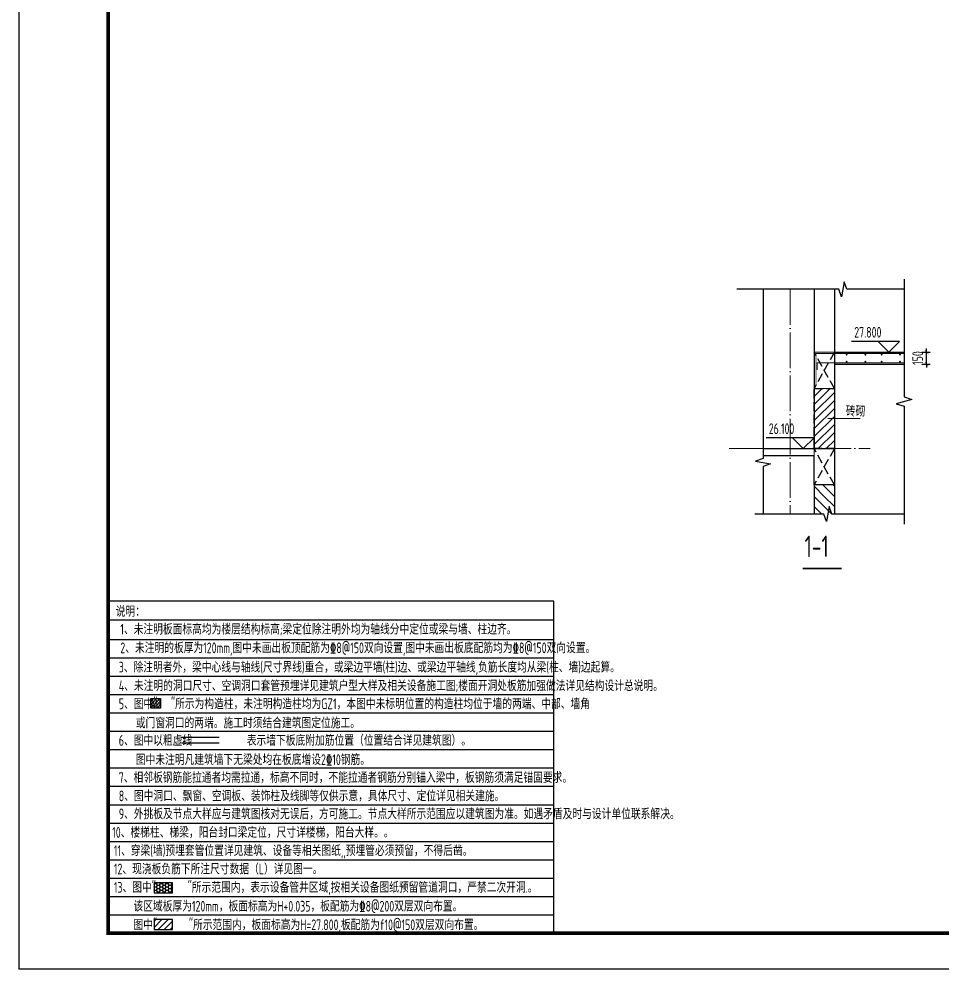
# Model space of a CAD drawing. Extents: x 826826 to 1642106, y -156213 to 399140.
# Drawn here: x 1269219 to 1295070, y -49264 to -22668 of the extents above; entities that cross this region are included whole.
import ezdxf
from ezdxf.enums import TextEntityAlignment as Align

# ---------------------------------------------------------------- set-up
doc = ezdxf.new("R2010")
doc.units = 0
doc.header["$LTSCALE"] = 1000
doc.linetypes.add('DASH', pattern=[0.35, 0.25, -0.1])
doc.linetypes.add('DOTE', pattern=[2.42, 2, -0.2, 0.02, -0.2])
doc.layers.get('0').update_dxf_attribs({"linetype": 'CONTINUOUS'})
doc.layers.get('DEFPOINTS').update_dxf_attribs({"linetype": 'CONTINUOUS'})
for name, color, linetype in [('-TK', 7, 'CONTINUOUS'), ('DIM', 2, 'CONTINUOUS'), ('DIM_ELEV', 3, 'CONTINUOUS'), ('DIM_SYMB', 3, 'CONTINUOUS'), ('HATCH', 8, 'CONTINUOUS'), ('PUB_TEXT', 2, 'CONTINUOUS'), ('REIN', 6, 'CONTINUOUS'), ('S-B板填充', 251, 'CONTINUOUS'), ('S-SLAB-TEXT', 7, 'CONTINUOUS'), ('S-文字', 7, 'CONTINUOUS'), ('S-板正筋', 2, 'CONTINUOUS'), ('S-构造柱', 212, 'CONTINUOUS'), ('S-表格线', 54, 'CONTINUOUS'), ('S-降板填充', 75, 'CONTINUOUS'), ('TEXT', 2, 'CONTINUOUS'), ('THIN', 7, 'CONTINUOUS'), ('WALL', 5, 'CONTINUOUS')]:
    doc.layers.add(name, color=color, linetype=linetype)
doc.layers.add('DOTE', color=251, linetype='DOTE', lineweight=9)
doc.layers.add('内粉刷', color=37, linetype='CONTINUOUS', lineweight=9)
doc.styles.add('TSSD_DIMENSION', font='Tssdeng.shx', dxfattribs={"width": 0.7, "bigfont": 'tssdchn.shx'})
doc.styles.add('TSSD_Label', font='Tssdeng.shx', dxfattribs={"width": 0.7, "bigfont": 'hztxt.shx'})
doc.styles.add('TSSD_Norm', font='Tssdeng.shx', dxfattribs={"bigfont": 'tssdchn.shx'})
doc.styles.add('TSSD_REIN', font='tssdeng.shx', dxfattribs={"width": 0.7, "height": 300, "bigfont": 'tssdchn.shx'})
doc.dimstyles.new('TSSD_100_100', dxfattribs={"dimtxt": 300, "dimasz": 100, "dimexe": 100, "dimexo": 250, "dimgap": 100, "dimtad": 1, "dimdec": 0, "dimzin": 0, "dimdsep": 46, "dimtxsty": 'TSSD_DIMENSION', "dimblk": 'ARCHTICK', "dimcen": 0, "dimdle": 100, "dimclrt": 7, "dimadec": 0, "dimazin": 0, "dimtfac": 1, "dimtdec": 0, "dimtix": 1, "dimtmove": 2, "dimatfit": 3, "dimldrblk": 'ARCHTICK', "dimfxl": 0, "dimtolj": 1, "dimtzin": 0, "dimarcsym": 0})
pattern_1 = [(135, (1661215.93, -304217.84), (141.42136, 141.42136), [])]

# ---------------------------------------------------------------- blocks, each defined once
blk = doc.blocks.new('_ArchTick')
at = {"color": 0, "linetype": 'ByBlock', "const_width": 0.15}
blk.add_lwpolyline([(-0.5, -0.5), (0.5, 0.5)], dxfattribs=at)
blk = doc.blocks.new('*D1063')
at = {"layer": 'DEFPOINTS', "color": 0}
for p in [(1294258, -31993), (1294640, -31993), (1294258, -32328)]:
    blk.add_point(p, dxfattribs=at)
at = {"layer": 'DIM', "color": 0, "lineweight": -2}
for p, q in [((1294640, -31993), (1294640, -31893)), ((1294508, -31993), (1294740, -31993)), ((1294640, -32328), (1294640, -31993)), ((1294508, -32328), (1294740, -32328)), ((1294640, -32328), (1294640, -32428))]:
    blk.add_line(p, q, dxfattribs=at)
at = {"layer": 'DIM', "color": 0, "lineweight": -2, "xscale": 100, "yscale": 100, "zscale": 100}
for p, rotation in [((1294640, -31993), 270), ((1294640, -32328), 90)]:
    blk.add_blockref('_ArchTick', p, dxfattribs=dict(at, rotation=rotation))
at = {"layer": 'DIM', "color": 7, "insert": (1294390, -32160), "char_height": 300, "attachment_point": 5, "rotation": 90, "style": 'TSSD_DIMENSION'}
blk.add_mtext('\\A1;150', dxfattribs=at)
blk = doc.blocks.new('A1')
blk.add_lwpolyline([(0, 59400), (0, 0), (84100, 0), (84100, 59400)], close=True)
at = {"const_width": 100}
blk.add_lwpolyline([(2500, 58400), (2500, 1000), (83100, 1000), (83100, 58400)], close=True, dxfattribs=at)

msp = doc.modelspace()

# ---------------------------------------------------------------- hatches: boundary and pattern name
at = {"layer": 'HATCH'}
h = msp.add_hatch(dxfattribs=at)
h.set_pattern_fill('METAL', color=256, scale=50, style=0)
h.set_pattern_definition(pattern_1)
h.paths.add_polyline_path([(1291489.47, -35712.18), (1291489.49, -35712.16), (1291772.11, -35712.16), (1291772.11, -36528.45), (1291489.47, -36528.45)])
h = msp.add_hatch(dxfattribs=at)
h.set_pattern_fill('METAL', color=256, scale=50, style=0)
h.set_pattern_definition(pattern_1)
h.paths.add_polyline_path([(1291772.11, -35712.16), (1292054.76, -35712.16), (1292054.76, -36528.45), (1291772.11, -36528.45)])
at = {"layer": 'S-B板填充'}
h = msp.add_hatch(dxfattribs=at)
h.set_pattern_fill('METAL', color=252, scale=30, style=0)
h.set_pattern_definition([(45, (1358964.22, -116912.65), (-84.85281, 84.85281), [])])
h.paths.add_polyline_path([(1273006.73, -48161.3), (1273517.83, -48161.3), (1273517.83, -47882.52), (1273006.73, -47882.52)])
at = {"layer": 'S-构造柱'}
h = msp.add_hatch(dxfattribs=at)
h.set_pattern_fill('ARMORED', color=256, scale=12.857143, style=0)
h.set_pattern_definition([(50, (-580357.344, -173313.11), (92.2191663, -8.0681316), [9.642857, -106.0714286]), (355, (-580357.34, -173313.11), (-17.839457, 96.710417), [7.7142857, -84.857143]), (100.4514, (-580349.66, -173313.78), (74.3797776, 88.642227), [8.1951673, -90.146843]), (46.1842, (-580357.34, -173287.4), (137.216706, -21.281016), [14.464286, -159.107143]), (96.6356, (-580345.91, -173289.17), (120.170919, 125.243726), [12.292751, -135.220243]), (351.1842, (-580357.34, -173287.4), (120.170822, 125.24382), [11.571429, -127.285714]), (21, (-580344.49, -173293.82), (76.7451924, -51.765286), [9.642857, -106.0714286]), (326, (-580344.49, -173293.82), (31.2834, 93.233577), [7.7142857, -84.857143]), (71.4514, (-580338.09, -173298.14), (108.0286237, 41.4682067), [8.1951673, -90.146843]), (37.5, (-580357.344, -173313.11), (1.56340997, 42.80063835), [0, -83.8285714, 0, -86.1428571, 0, -85.1785714]), (7.5, (-580357.344, -173313.11), (33.8232262, 50.7100772), [0, -49.1142857, 0, -81.9, 0, -32.4642857]), (327.5, (-580386.016, -173313.11), (68.6343132, -2.8999121), [0, -32.1428571, 0, -100.2857143, 0, -133.0714286]), (317.5, (-580398.87, -173313.11), (74.981079, 12.8706406), [0, -41.7857143, 0, -66.6, 0, -94.5]), (45, (-580357.344, -173313.11), (-45.4568645, 45.4568645), [])])
h.paths.add_polyline_path([(1272911.24, -41690.58), (1273185.53, -41690.58), (1273185.53, -41964.86), (1272911.24, -41964.86)])
at = {"layer": 'S-降板填充', "linetype": 'ByBlock'}
h = msp.add_hatch(dxfattribs=at)
h.set_pattern_fill('HONEY', color=8, scale=17.142857, style=0)
h.set_pattern_definition([(0, (-1539578.366, -114843), (81.6428571, 47.1365143), [54.4285714, -108.8571429]), (120, (-1539578.366, -114843), (-81.6428474, 47.1365312), [54.4285714, -108.8571429]), (60, (-1539578.366, -114843), (9.75e-06, 94.2730455), [-108.8571429, 54.4285714])])
h.paths.add_polyline_path([(1273006.73, -47132.73), (1273517.83, -47132.73), (1273517.83, -46853.95), (1273006.73, -46853.95)])
at = {"layer": '内粉刷'}
h = msp.add_hatch(dxfattribs=at)
h.set_pattern_fill('ANSI31', color=256, scale=100)
h.set_pattern_definition([(45, (1451719.2, 645378.83), (-112.2532, 112.2532), [])])
h.paths.add_polyline_path([(1291489.46, -33012.16), (1292054.76, -33012.16), (1292054.76, -34692.93), (1291489.46, -34692.93)])

# ---------------------------------------------------------------- linework, layer by layer
at = {"const_width": 50}
msp.add_lwpolyline([(1291167.5, -38052.53), (1292259.41, -38052.53)], dxfattribs=at)
at = {"layer": 'DIM_ELEV'}
for p, q in [((1293878.07, -31692.93), (1292535.94, -31692.93)), ((1293578.07, -31992.93), (1293278.07, -31692.93)), ((1293578.07, -31992.93), (1293878.07, -31692.93)), ((1291485.25, -34392.93), (1290143.11, -34392.93)), ((1291185.25, -34692.93), (1290885.25, -34392.93)), ((1291185.25, -34692.93), (1291485.25, -34392.93))]:
    msp.add_line(p, q, dxfattribs=at)
at = {"layer": 'DIM_SYMB'}
for points in [[(1294007.61, -30231.45), (1292409.25, -30231.45), (1292332.82, -30021.45), (1292258.76, -30441.45), (1292184.25, -30231.45), (1289326.62, -30231.45)], [(1290059.98, -30231.45), (1290059.98, -34974.66), (1289849.98, -35051.09), (1290269.98, -35125.15), (1290059.98, -35199.66), (1290059.98, -36528.45)], [(1294007.61, -36528.45), (1291985.29, -36528.45), (1291908.86, -36318.45), (1291834.8, -36738.45), (1291760.29, -36528.45), (1289827.65, -36528.45)]]:
    msp.add_lwpolyline(points, dxfattribs=at)
at = {"layer": 'DOTE', "linetype": 'DOTE', "ltscale": 0.5}
for p, q in [((1290822.25, -30231.45), (1290822.25, -36528.45)), ((1289110.11, -34692.93), (1293057.75, -34692.93))]:
    msp.add_line(p, q, dxfattribs=at)
at = {"layer": 'REIN', "const_width": 25.6}
for points in [[(1294007.61, -32035.25), (1291541.69, -32035.25), (1291541.69, -32918.04)], [(1294007.61, -32296.8), (1291573.39, -32296.8), (1291573.39, -32497.84)]]:
    msp.add_lwpolyline(points, dxfattribs=at)
for points in [[(1292387.75, -32066.54, 1), (1292413.35, -32066.54, 1)], [(1292911.48, -32066.54, 1), (1292937.08, -32066.54, 1)], [(1293367.09, -32066.54, 1), (1293392.69, -32066.54, 1)], [(1293880.53, -32066.54, 1), (1293906.13, -32066.54, 1)], [(1292387.75, -32260.84, 1), (1292413.35, -32260.84, 1)], [(1292911.48, -32260.84, 1), (1292937.08, -32260.84, 1)], [(1293367.09, -32260.84, 1), (1293392.69, -32260.84, 1)], [(1293880.53, -32260.84, 1), (1293906.13, -32260.84, 1)]]:
    msp.add_lwpolyline(points, format="xyb", close=True, dxfattribs=at)
at = {"layer": 'S-SLAB-TEXT', "linetype": 'DASH'}
for p, q in [((1292054.76, -33012.16), (1291489.49, -31992.93)), ((1292054.76, -31992.93), (1291489.49, -33012.16)), ((1292054.76, -35712.16), (1291489.49, -34692.93)), ((1292054.76, -34692.93), (1291489.49, -35712.16))]:
    msp.add_line(p, q, dxfattribs=at)
msp.add_lwpolyline([(1291489.46, -33012.16), (1292054.76, -33012.16), (1292054.76, -34692.93), (1291489.46, -34692.93)], close=True, dxfattribs=at)
at = {"layer": 'S-板正筋', "linetype": 'DASH', "const_width": 42.86}
for points in [[(1273762.79, -42778.85), (1273762.79, -42778.85), (1274833.3, -42778.83), (1274833.3, -42778.83)], [(1273762.79, -42936.91), (1273762.79, -42936.91), (1274833.3, -42936.89), (1274833.3, -42936.89)]]:
    msp.add_lwpolyline(points, dxfattribs=at)
at = {"layer": 'S-构造柱'}
msp.add_lwpolyline([(1272911.24, -41690.58), (1273185.53, -41690.58), (1273185.53, -41964.86), (1272911.24, -41964.86), (1272911.24, -41690.58)], dxfattribs=at)
at = {"layer": 'S-表格线'}
for p, q in [((1271718.71, -48264.08), (1271718.71, -38967.43)), ((1284200.2, -38967.43), (1271718.71, -38967.43)), ((1284200.2, -48264.08), (1284200.2, -38967.43)), ((1284200.2, -39501.47), (1271718.71, -39501.47)), ((1271718.71, -47769.55), (1271718.71, -39501.47)), ((1271718.71, -40035.51), (1284200.2, -40035.51)), ((1271718.71, -40549.8), (1284200.2, -40549.8)), ((1271718.71, -40549.8), (1284200.2, -40549.8)), ((1271718.71, -41064.08), (1284200.2, -41064.08)), ((1271718.71, -41578.37), (1284200.2, -41578.37)), ((1271718.71, -42092.65), (1284200.2, -42092.65)), ((1271718.71, -42606.94), (1284200.2, -42606.94)), ((1271718.71, -43121.22), (1284200.2, -43121.22)), ((1271718.71, -43635.51), (1284200.2, -43635.51)), ((1271718.71, -44149.8), (1284200.2, -44149.8)), ((1271718.71, -44664.08), (1284200.2, -44664.08)), ((1271718.71, -45178.37), (1284200.2, -45178.37)), ((1271718.71, -45692.65), (1284200.2, -45692.65)), ((1271718.71, -46206.94), (1284200.2, -46206.94)), ((1271718.71, -46721.22), (1284200.2, -46721.22)), ((1271718.71, -47235.51), (1284200.2, -47235.51)), ((1271718.71, -47749.8), (1284200.2, -47749.8)), ((1271718.71, -48264.08), (1284200.2, -48264.08))]:
    msp.add_line(p, q, dxfattribs=at)
at = {"layer": 'S-降板填充'}
for points in [[(1273006.73, -47132.73), (1273517.83, -47132.73), (1273517.83, -46853.95), (1273006.73, -46853.95)], [(1273006.73, -48161.3), (1273517.83, -48161.3), (1273517.83, -47882.52), (1273006.73, -47882.52)]]:
    msp.add_lwpolyline(points, close=True, dxfattribs=at)
at = {"layer": 'THIN'}
msp.add_lwpolyline([(1294007.61, -29951.45), (1294007.61, -33249.95), (1294227.61, -33319.95), (1293787.61, -33439.95), (1294007.61, -33509.95), (1294007.61, -36808.45), (1294007.61, -36808.45), (1294007.61, -36808.45), (1294007.61, -36808.45), (1294007.61, -36808.45), (1294007.61, -36808.45), (1294007.61, -36808.45), (1294007.61, -36808.45), (1294007.61, -36808.45), (1294007.61, -36808.45)], dxfattribs=at)
at = {"layer": 'WALL'}
for p, q in [((1291489.49, -30231.45), (1291489.49, -32792.93)), ((1291489.47, -35712.16), (1291489.47, -36528.45)), ((1292054.76, -35712.16), (1292054.76, -36528.45))]:
    msp.add_line(p, q, dxfattribs=at)
for points in [[(1292054.77, -30231.45), (1292054.77, -34692.93)], [(1292054.77, -31992.93), (1294007.61, -31992.93)], [(1292054.77, -32327.79), (1294007.61, -32327.79)], [(1291489.49, -32792.93), (1291489.49, -34692.93)], [(1290059.98, -34692.93), (1292054.76, -34692.93), (1292054.76, -35712.16), (1291489.46, -35712.16), (1291489.46, -34892.93), (1290059.98, -34892.93)]]:
    msp.add_lwpolyline(points, dxfattribs=at)
at = {"layer": '内粉刷'}
msp.add_line((1291876.24, -33852.55), (1292777.89, -33852.55), dxfattribs=at)
for points in [[(1291489.46, -33012.16), (1292054.77, -33012.16), (1292054.77, -31992.93), (1291489.46, -31992.93)], [(1291489.46, -35712.16), (1292054.77, -35712.16), (1292054.77, -34692.93), (1291489.46, -34692.93)]]:
    msp.add_lwpolyline(points, close=True, dxfattribs=at)

# ---------------------------------------------------------------- block references
at = {"layer": '-TK'}
msp.add_blockref('A1', (1269218.71, -49264.08), dxfattribs=at)

# ---------------------------------------------------------------- texts
at = {"style": 'TSSD_Norm', "width": 0.7}
msp.add_text('1-1', height=600, dxfattribs=at).set_placement((1291222.66, -37911.43), align=Align.BOTTOM_LEFT)
at = {"layer": 'PUB_TEXT', "style": 'TSSD_REIN', "width": 0.7}
for s, p in [('27.800', (1292612.07, -31587.93)), ('26.100', (1290219.25, -34287.93))]:
    msp.add_text(s, height=300, dxfattribs=at).set_placement(p)
at = {"layer": 'S-文字', "style": 'TSSD_REIN', "width": 0.7}
for s, p in [('说明：', (1271926.57, -39404.72)), ('1、未注明板面标高均为楼层结构标高;梁定位除注明外均为轴线分中定位或梁与墙、柱边齐。', (1272056.96, -39900.97)), ('3、除注明者外，梁中心线与轴线(尺寸界线)重合，或梁边平墙(柱)边、或梁边平轴线,负筋长度均从梁(柱、墙)边起算。', (1272013.77, -40963.9)), ('4、未注明的洞口尺寸、空调洞口套管预埋详见建筑户型大样及相关设备施工图;楼面开洞处板筋加强做法详见结构设计总说明。', (1272013.77, -41483.9)), ('5、图中"   "所示为构造柱，未注明构造柱均为GZ1，本图中未标明位置的构造柱均位于墙的两端、中部、墙角', (1272013.77, -41990.16)), ('或门窗洞口的两端。施工时须结合建筑图定位施工。', (1272490.21, -42525.14)), ('6、图中以粗虚线            表示墙下板底附加筋位置（位置结合详见建筑图）。', (1272013.77, -43014.75)), ('图中未注明凡建筑墙下无梁处均在板底增设2%%13210钢筋。', (1272490.21, -43553.72)), ('7、相邻板钢筋能拉通者均需拉通，标高不同时，不能拉通者钢筋分别锚入梁中，板钢筋须满足锚固要求。', (1272013.77, -44054.04)), ('8、图中洞口、飘窗、空调板、装饰柱及线脚等仅供示意，具体尺寸、定位详见相关建施。', (1272013.77, -44568.33)), ('9、外挑板及节点大样应与建筑图核对无误后，方可施工。节点大样所示范围应以建筑图为准。如遇矛盾及时与设计单位联系解决。', (1272013.77, -45070.79)), ('10、楼梯柱、梯梁，阳台封口梁定位，尺寸详楼梯，阳台大样。。', (1271829.53, -45589.63)), ('11、穿梁(墙)预埋套管位置详见建筑、设备等相关图纸,,预埋管必须预留，不得后凿。', (1271877.03, -46099.94)), ('12、现浇板负筋下所注尺寸数据（L）详见图一。', (1271877.03, -46614.23)), ('13、图中"       "所示范围内，表示设备管井区域,按相关设备图纸预留管道洞口，严禁二次开洞.。', (1271877.03, -47128.51)), ('图中"       "所示范围内，板面标高为H=27.800,板配筋为f10@150双层双向布置。', (1272425.14, -48176.49))]:
    msp.add_text(s, height=300, dxfattribs=at).set_placement(p)
at = {"layer": 'S-文字', "color": 1, "style": 'TSSD_REIN', "width": 0.7}
for s, p in [('2、未注明的板厚为120mm,图中未画出板顶配筋为%%1328@150双向设置,图中未画出板底配筋均为%%1328@150双向设置。', (1272056.96, -40422.78)), ('该区域板厚为120mm，板面标高为H+0.035，板配筋为%%1328@200双层双向布置。', (1272425.14, -47656.27))]:
    msp.add_text(s, height=300, dxfattribs=at).set_placement(p)
at = {"layer": 'TEXT', "style": 'TSSD_Label', "width": 0.7}
msp.add_text('砖砌', height=300, dxfattribs=at).set_placement((1292374.57, -33798.82))

# ---------------------------------------------------------------- dimensions: what is measured, and where the dimension line sits
at = {"layer": 'DIM'}
dim = msp.add_linear_dim(base=(1294640.18, -31992.93), p1=(1294258.01, -32327.79), p2=(1294258.01, -31992.93), angle=90, text='150', dimstyle='TSSD_100_100', dxfattribs=at)
dim.commit()
dim.dimension.update_dxf_attribs({"geometry": '*D1063', "text_midpoint": (1294390.18, -32160.36)})

doc.saveas('drawing.dxf')
